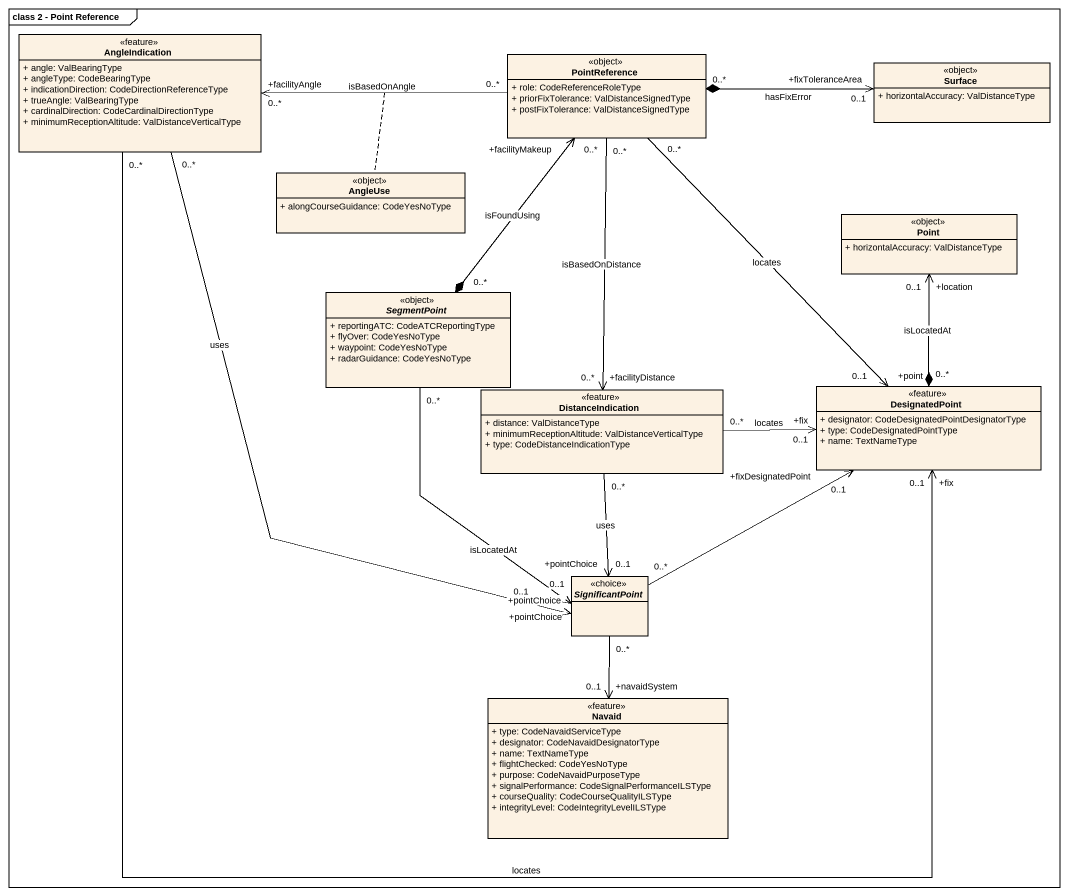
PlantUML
@startuml
mainframe class 2 - Point Reference
hide circle
hide empty members
skinparam classAttributeIconSize 0
class AngleIndication <<feature>> {
  + angle: ValBearingType
  + angleType: CodeBearingType
  + indicationDirection: CodeDirectionReferenceType
  + trueAngle: ValBearingType
  + cardinalDirection: CodeCardinalDirectionType
  + minimumReceptionAltitude: ValDistanceVerticalType
}
class PointReference <<object>> {
  + role: CodeReferenceRoleType
  + priorFixTolerance: ValDistanceSignedType
  + postFixTolerance: ValDistanceSignedType
}
class Surface <<object>> {
  + horizontalAccuracy: ValDistanceType
}
class AngleUse <<object>> {
  + alongCourseGuidance: CodeYesNoType
}
class Point <<object>> {
  + horizontalAccuracy: ValDistanceType
}
abstract class SegmentPoint <<object>> {
  + reportingATC: CodeATCReportingType
  + flyOver: CodeYesNoType
  + waypoint: CodeYesNoType
  + radarGuidance: CodeYesNoType
}
class DistanceIndication <<feature>> {
  + distance: ValDistanceType
  + minimumReceptionAltitude: ValDistanceVerticalType
  + type: CodeDistanceIndicationType
}
class DesignatedPoint <<feature>> {
  + designator: CodeDesignatedPointDesignatorType
  + type: CodeDesignatedPointType
  + name: TextNameType
}
abstract class SignificantPoint <<choice>>
class Navaid <<feature>> {
  + type: CodeNavaidServiceType
  + designator: CodeNavaidDesignatorType
  + name: TextNameType
  + flightChecked: CodeYesNoType
  + purpose: CodeNavaidPurposeType
  + signalPerformance: CodeSignalPerformanceILSType
  + courseQuality: CodeCourseQualityILSType
  + integrityLevel: CodeIntegrityLevelILSType
}
AngleIndication "0..*" -right-> "+fix\n0..1" DesignatedPoint : locates
AngleIndication "0..*" --> "+pointChoice\n0..1" SignificantPoint : uses
PointReference "0..*" -left-> "+facilityAngle\n0..*" AngleIndication : isBasedOnAngle
(PointReference, AngleIndication) .. AngleUse
PointReference "0..*" *-right-> "+fixToleranceArea\n0..1" Surface : hasFixError
PointReference "0..*" --> "+facilityDistance\n0..*" DistanceIndication : isBasedOnDistance
PointReference "0..*" --> "+point\n0..1" DesignatedPoint : locates
SegmentPoint "0..*" *-up-> "+facilityMakeup\n0..*" PointReference : isFoundUsing
SegmentPoint "0..*" --> "+pointChoice\n0..1" SignificantPoint : isLocatedAt
DistanceIndication "0..*" -right-> "+fix\n0..1" DesignatedPoint : locates
DistanceIndication "0..*" --> "+pointChoice\n0..1" SignificantPoint : uses
DesignatedPoint "0..*" *-up-> "+location\n0..1" Point : isLocatedAt
SignificantPoint "0..*" -right-> "+fixDesignatedPoint\n0..1" DesignatedPoint
SignificantPoint "0..*" --> "+navaidSystem\n0..1" Navaid
@enduml
